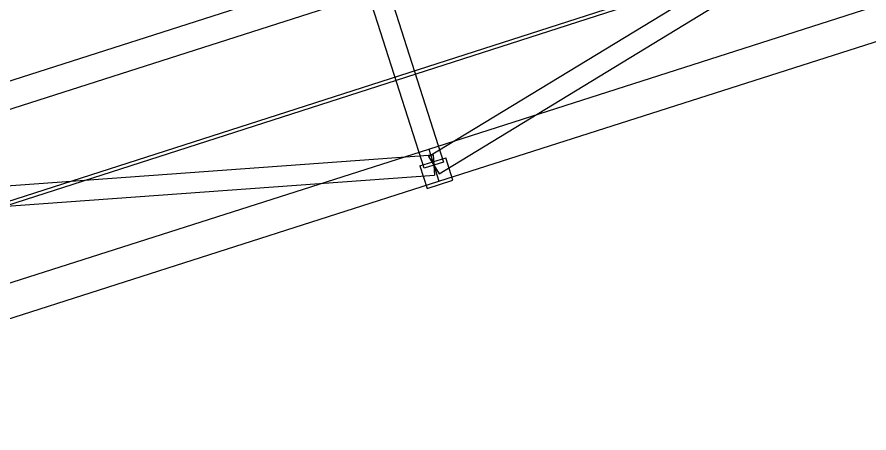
# Model space of a CAD drawing. Header units: millimetres. Extents: x -1970 to 34302, y -65268 to 6837.
# Drawn here: x 8666 to 9928, y 2208 to 2823 of the extents above; entities that cross this region are included whole.
import ezdxf

# ---------------------------------------------------------------- set-up
doc = ezdxf.new("R2010")
doc.units = ezdxf.units.MM
doc.layers.add('COTAS_P', color=1, linetype='Continuous', lineweight=0)
doc.layers.add('lateral_C01', color=7, linetype='Continuous', lineweight=0)
doc.dimstyles.new('R19_100', dxfattribs={"dimtxt": 250, "dimasz": 150, "dimexe": 150, "dimexo": 80, "dimgap": 100, "dimtad": 1, "dimtih": 1, "dimtoh": 1, "dimdsep": 46, "dimcen": 0.09, "dimadec": 0, "dimazin": 0, "dimtfac": 1, "dimtdec": 4, "dimtofl": 0, "dimtmove": 0, "dimatfit": 3, "dimfxl": 1, "dimtolj": 1, "dimtzin": 0, "dimarcsym": 0})

# ---------------------------------------------------------------- blocks, each defined once
blk = doc.blocks.new('*D0')
at = {"layer": 'COTAS_P', "color": 0, "lineweight": -2, "transparency": 16777216}
for p, q in [((10965.3, 3566.3), (10670, 4490.2)), ((1814.1, 1503), (10572.8, 4301.7)), ((1920.8, 676.2), (1625.5, 1600.2))]:
    blk.add_line(p, q, dxfattribs=at)
at = {"layer": 'COTAS_P', "color": 0, "transparency": 16777216}
for points in [[(10565.2, 4325.5), (10580.4, 4277.9), (10715.7, 4347.4)], [(1806.5, 1526.8), (1821.7, 1479.1), (1671.2, 1457.3)]]:
    blk.add_solid(points, dxfattribs=at)
at = {"layer": 'Defpoints', "color": 0, "transparency": 16777216}
for p in [(10715.7, 4347.4), (10989.6, 3490.1), (1945.1, 600)]:
    blk.add_point(p, dxfattribs=at)

msp = doc.modelspace()

# ---------------------------------------------------------------- linework, layer by layer
at = {"layer": 'lateral_C01'}
for p, q in [((2005.168, 413.212), (11044.69, 3318.69)), ((2006.698, 408.451), (11046.22, 3313.93)), ((9275.652, 2616.499), (10330.445, 3257.991)), ((9291.241, 2590.867), (10346.034, 3232.359)), ((9275.837, 2627.496), (10418.899, 2992.748)), ((9291.056, 2579.869), (10434.118, 2945.121)), ((8046.028, 2533.722), (9189.09, 2898.974)), ((9209.466, 2884.488), (9297.735, 2608.248)), ((9269.158, 2599.117), (9180.889, 2875.357)), ((8058.203, 2495.62), (9201.265, 2860.872)), ((8132.775, 2262.245), (9275.837, 2627.496)), ((9275.837, 2627.496), (9291.056, 2579.869)), ((8051.034, 2529.632), (9282.365, 2618.644)), ((9262.874, 2602.358), (9300.976, 2614.533)), ((9275.652, 2616.499), (9291.241, 2590.867)), ((9282.365, 2618.644), (9284.528, 2588.722)), ((9311.629, 2581.194), (9300.976, 2614.533)), ((9262.874, 2602.358), (9273.527, 2569.019)), ((9297.735, 2608.248), (9269.158, 2599.117)), ((8053.197, 2499.71), (9284.528, 2588.722)), ((8147.994, 2214.617), (9291.056, 2579.869)), ((9273.527, 2569.019), (9311.629, 2581.194))]:
    msp.add_line(p, q, dxfattribs=at)

# ---------------------------------------------------------------- dimensions: what is measured, and where the dimension line sits
at = {"layer": 'COTAS_P'}
dim = msp.add_aligned_dim(p1=(1945.131, 600), p2=(10989.61, 3490.056), distance=900, text='<> P', dimstyle='R19_100', dxfattribs=at)
dim.commit()
dim.dimension.update_dxf_attribs({"geometry": '*D0', "text_midpoint": (6193.431, 2902.324)})

doc.saveas('drawing.dxf')
